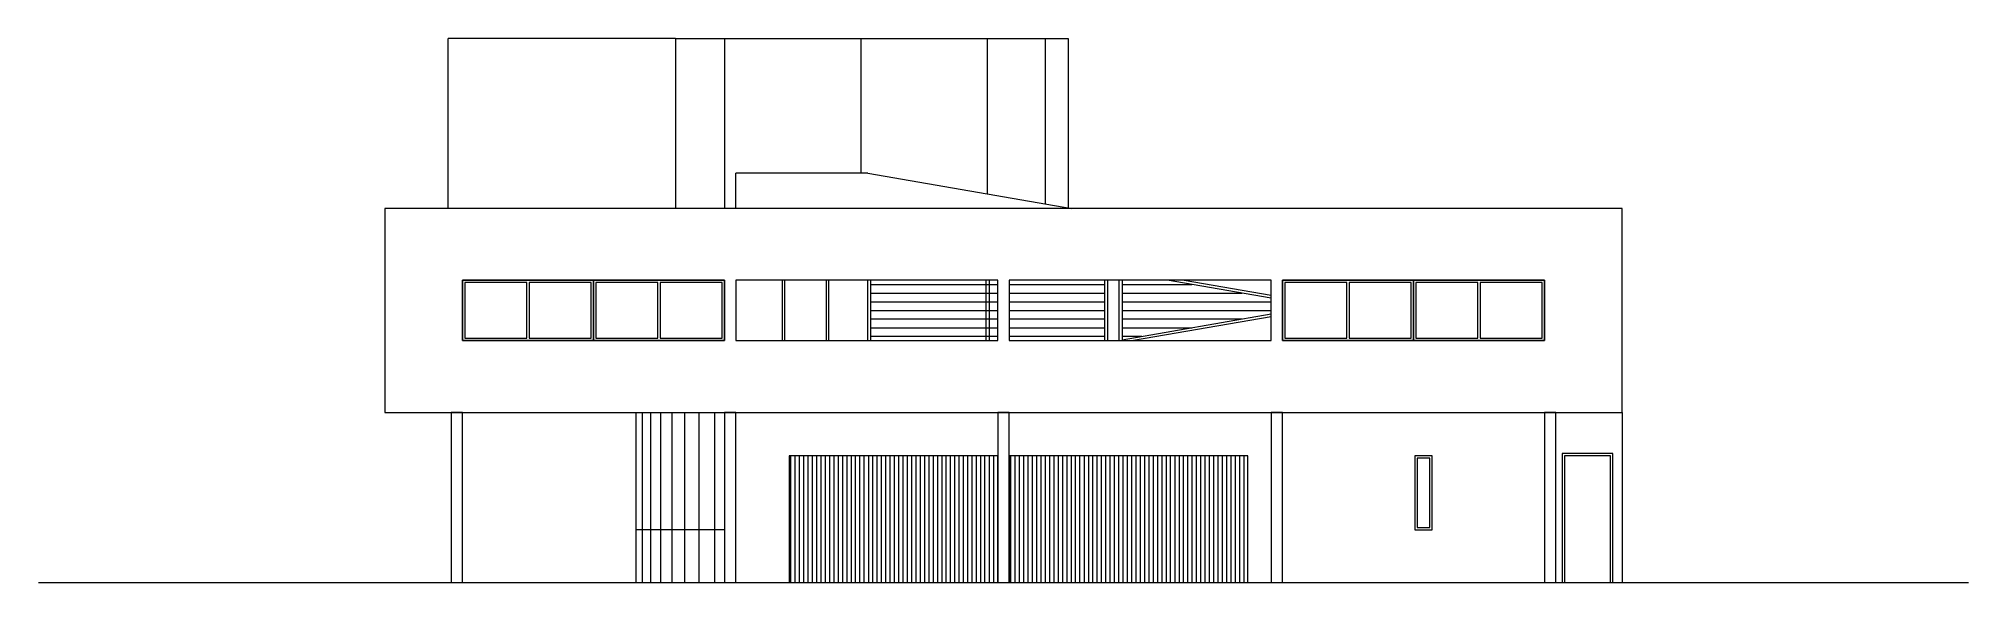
# Model space of a CAD drawing. Header units: metres. Extents: x -6 to 27.5, y 0 to 9.4.
import ezdxf

# ---------------------------------------------------------------- set-up
doc = ezdxf.new("R2010")
doc.units = ezdxf.units.M
doc.layers.add('ceco.net 274 Villa Savoye side view', color=7, linetype='Continuous', lineweight=15)

msp = doc.modelspace()

# ---------------------------------------------------------------- linework, layer by layer
at = {"layer": 'ceco.net 274 Villa Savoye side view'}
for p, q in [((1.1, 6.497), (1.1, 9.446)), ((5.049, 9.446), (1.1, 9.446)), ((5.049, 9.446), (5.049, 6.497)), ((5.049, 9.446), (10.467, 9.446)), ((5.9, 9.446), (5.9, 6.497)), ((8.27, 9.446), (8.27, 7.109)), ((10.467, 9.446), (10.467, 6.75)), ((10.467, 9.446), (11.471, 9.446)), ((11.471, 9.446), (11.872, 9.446)), ((11.471, 9.446), (11.471, 6.578)), ((11.872, 9.446), (11.872, 6.508)), ((6.099, 6.497), (6.099, 7.109)), ((8.39, 7.109), (6.099, 7.109)), ((8.39, 7.109), (11.938, 6.497)), ((6.904, 5.248), (6.904, 4.2)), ((6.946, 5.248), (6.946, 4.2)), ((7.666, 5.248), (7.666, 4.2)), ((7.705, 5.248), (7.705, 4.2)), ((8.39, 4.2), (8.39, 5.248)), ((8.39, 4.2), (8.39, 5.248)), ((8.44, 5.248), (8.44, 4.2)), ((8.44, 5.248), (8.44, 4.2)), ((8.44, 5.175), (10.648, 5.175)), ((10.446, 4.2), (10.446, 5.248)), ((10.446, 4.2), (10.446, 5.248)), ((10.498, 5.248), (10.498, 4.2)), ((10.498, 5.248), (10.498, 4.2)), ((10.847, 5.175), (12.507, 5.175)), ((12.507, 4.2), (12.507, 5.248)), ((12.507, 4.2), (12.507, 5.248)), ((12.557, 5.248), (12.557, 4.2)), ((12.557, 5.248), (12.557, 4.2)), ((12.758, 4.2), (12.758, 5.248)), ((12.758, 4.2), (12.758, 5.248)), ((12.808, 5.248), (12.808, 4.215)), ((12.808, 5.248), (12.808, 4.215)), ((12.808, 5.175), (14.022, 5.175)), ((15.398, 4.937), (13.594, 5.248)), ((15.398, 4.937), (13.594, 5.248)), ((13.887, 5.248), (15.398, 4.989)), ((13.887, 5.248), (15.398, 4.989)), ((20.148, 5.248), (15.597, 5.248)), ((15.597, 5.248), (15.597, 4.2)), ((20.148, 4.2), (20.148, 5.248)), ((8.44, 5.026), (10.648, 5.026)), ((8.44, 4.875), (10.648, 4.875)), ((8.44, 4.725), (10.648, 4.725)), ((10.847, 5.026), (12.507, 5.026)), ((10.847, 4.875), (12.507, 4.875)), ((10.847, 4.725), (12.507, 4.725)), ((12.808, 5.026), (14.889, 5.026)), ((12.808, 4.875), (15.398, 4.875)), ((12.808, 4.725), (15.398, 4.725)), ((8.44, 4.576), (10.648, 4.576)), ((8.44, 4.424), (10.648, 4.424)), ((10.847, 4.576), (12.507, 4.576)), ((10.847, 4.424), (12.507, 4.424)), ((12.808, 4.215), (15.398, 4.663)), ((12.808, 4.215), (15.398, 4.663)), ((12.808, 4.576), (14.889, 4.576)), ((12.808, 4.424), (14.022, 4.424)), ((15.398, 4.613), (13.007, 4.2)), ((15.398, 4.613), (13.007, 4.2)), ((8.44, 4.275), (10.648, 4.275)), ((10.847, 4.275), (12.507, 4.275)), ((12.808, 4.275), (13.152, 4.275)), ((15.597, 4.2), (20.148, 4.2)), ((4.364, 0), (4.364, 2.949)), ((4.478, 0), (4.478, 2.949)), ((4.621, 0), (4.621, 2.949)), ((4.792, 0), (4.792, 2.949)), ((4.989, 0), (4.989, 2.949)), ((5.213, 0), (5.213, 2.949)), ((5.46, 0), (5.46, 2.949)), ((5.732, 0), (5.732, 2.949)), ((21.497, 2.949), (21.497, 0)), ((7.049, 2.2), (7.049, 0)), ((7.124, 2.2), (7.124, 0)), ((7.199, 2.2), (7.199, 0)), ((7.273, 2.2), (7.273, 0)), ((7.35, 2.2), (7.35, 0)), ((7.425, 2.2), (7.425, 0)), ((7.5, 2.2), (7.5, 0)), ((7.574, 2.2), (7.574, 0)), ((7.649, 2.2), (7.649, 0)), ((7.724, 2.2), (7.724, 0)), ((7.798, 2.2), (7.798, 0)), ((7.875, 2.2), (7.875, 0)), ((7.95, 2.2), (7.95, 0)), ((8.025, 2.2), (8.025, 0)), ((8.099, 2.2), (8.099, 0)), ((8.174, 2.2), (8.174, 0)), ((8.249, 2.2), (8.249, 0)), ((8.323, 2.2), (8.323, 0)), ((8.4, 2.2), (8.4, 0)), ((8.475, 2.2), (8.475, 0)), ((8.55, 2.2), (8.55, 0)), ((8.624, 2.2), (8.624, 0)), ((8.699, 2.2), (8.699, 0)), ((8.774, 2.2), (8.774, 0)), ((8.848, 2.2), (8.848, 0)), ((8.925, 2.2), (8.925, 0)), ((9, 2.2), (9, 0)), ((9.075, 2.2), (9.075, 0)), ((9.149, 2.2), (9.149, 0)), ((9.224, 2.2), (9.224, 0)), ((9.299, 2.2), (9.299, 0)), ((9.373, 2.2), (9.373, 0)), ((9.45, 2.2), (9.45, 0)), ((9.525, 2.2), (9.525, 0)), ((9.6, 2.2), (9.6, 0)), ((9.674, 2.2), (9.674, 0)), ((9.749, 2.2), (9.749, 0)), ((9.824, 2.2), (9.824, 0)), ((9.898, 2.2), (9.898, 0)), ((9.975, 2.2), (9.975, 0)), ((10.05, 2.2), (10.05, 0)), ((10.125, 2.2), (10.125, 0)), ((10.199, 2.2), (10.199, 0)), ((10.274, 2.2), (10.274, 0)), ((10.349, 2.2), (10.349, 0)), ((10.421, 2.2), (10.421, 0)), ((10.498, 2.2), (10.498, 0)), ((10.573, 2.2), (10.573, 0)), ((10.648, 2.2), (10.648, 0)), ((10.872, 2.2), (10.872, 0)), ((10.946, 2.2), (10.946, 0)), ((11.021, 2.2), (11.021, 0)), ((11.098, 2.2), (11.098, 0)), ((11.173, 2.2), (11.173, 0)), ((11.247, 2.2), (11.247, 0)), ((11.322, 2.2), (11.322, 0)), ((11.397, 2.2), (11.397, 0)), ((11.471, 2.2), (11.471, 0)), ((11.546, 2.2), (11.546, 0)), ((11.623, 2.2), (11.623, 0)), ((11.698, 2.2), (11.698, 0)), ((11.772, 2.2), (11.772, 0)), ((11.847, 2.2), (11.847, 0)), ((11.922, 2.2), (11.922, 0)), ((11.996, 2.2), (11.996, 0)), ((12.071, 2.2), (12.071, 0)), ((12.148, 2.2), (12.148, 0)), ((12.223, 2.2), (12.223, 0)), ((12.297, 2.2), (12.297, 0)), ((12.372, 2.2), (12.372, 0)), ((12.447, 2.2), (12.447, 0)), ((12.522, 2.2), (12.522, 0)), ((12.596, 2.2), (12.596, 0)), ((12.673, 2.2), (12.673, 0)), ((12.748, 2.2), (12.748, 0)), ((12.822, 2.2), (12.822, 0)), ((12.897, 2.2), (12.897, 0)), ((12.972, 2.2), (12.972, 0)), ((13.047, 2.2), (13.047, 0)), ((13.121, 2.2), (13.121, 0)), ((13.198, 2.2), (13.198, 0)), ((13.273, 2.2), (13.273, 0)), ((13.347, 2.2), (13.347, 0)), ((13.422, 2.2), (13.422, 0)), ((13.497, 2.2), (13.497, 0)), ((13.572, 2.2), (13.572, 0)), ((13.646, 2.2), (13.646, 0)), ((13.723, 2.2), (13.723, 0)), ((13.798, 2.2), (13.798, 0)), ((13.872, 2.2), (13.872, 0)), ((13.947, 2.2), (13.947, 0)), ((14.022, 2.2), (14.022, 0)), ((14.097, 2.2), (14.097, 0)), ((14.171, 2.2), (14.171, 0)), ((14.248, 2.2), (14.248, 0)), ((14.323, 2.2), (14.323, 0)), ((14.397, 2.2), (14.397, 0)), ((14.472, 2.2), (14.472, 0)), ((14.547, 2.2), (14.547, 0)), ((14.622, 2.2), (14.622, 0)), ((14.696, 2.2), (14.696, 0)), ((14.773, 2.2), (14.773, 0)), ((14.848, 2.2), (14.848, 0)), ((14.922, 2.2), (14.922, 0)), ((5.9, 0.913), (4.364, 0.913))]:
    msp.add_line(p, q, dxfattribs=at)
at = {"layer": 'ceco.net 274 Villa Savoye side view', "linetype": 'Continuous'}
msp.add_line((-6.016, 0), (27.512, 0), dxfattribs=at)
at = {"layer": 'ceco.net 274 Villa Savoye side view', "flags": 128}
for points in [[(21.497, 2.949), (21.497, 6.497), (0, 6.497), (0, 2.949), (21.497, 2.949)], [(5.9, 4.2), (5.9, 5.248), (1.349, 5.248), (1.349, 4.2), (5.9, 4.2)], [(3.625, 4.2), (1.349, 4.2), (1.349, 5.248), (3.625, 5.248), (3.625, 4.2)], [(3.625, 4.2), (3.625, 5.248), (1.349, 5.248), (1.349, 4.2), (3.625, 4.2)], [(1.388, 4.24), (2.467, 4.24), (2.467, 5.209), (1.388, 5.209), (1.388, 4.24)], [(3.584, 5.209), (2.507, 5.209), (2.507, 4.24), (3.584, 4.24), (3.584, 5.209)], [(5.9, 4.2), (3.625, 4.2), (3.625, 5.248), (5.9, 5.248), (5.9, 4.2)], [(5.9, 4.2), (5.9, 5.248), (3.625, 5.248), (3.625, 4.2), (5.9, 4.2)], [(3.665, 4.24), (4.742, 4.24), (4.742, 5.209), (3.665, 5.209), (3.665, 4.24)], [(5.86, 5.209), (4.781, 5.209), (4.781, 4.24), (5.86, 4.24), (5.86, 5.209)], [(10.648, 4.2), (10.648, 5.248), (6.099, 5.248), (6.099, 4.2), (10.648, 4.2)], [(15.398, 4.2), (15.398, 5.248), (10.847, 5.248), (10.847, 4.2), (15.398, 4.2)], [(17.871, 4.2), (15.597, 4.2), (15.597, 5.248), (17.871, 5.248), (17.871, 4.2)], [(17.871, 4.2), (17.871, 5.248), (15.597, 5.248), (15.597, 4.2), (17.871, 4.2)], [(15.636, 4.24), (16.715, 4.24), (16.715, 5.209), (15.636, 5.209), (15.636, 4.24)], [(17.832, 5.209), (16.755, 5.209), (16.755, 4.24), (17.832, 4.24), (17.832, 5.209)], [(20.148, 4.2), (17.871, 4.2), (17.871, 5.248), (20.148, 5.248), (20.148, 4.2)], [(20.148, 4.2), (20.148, 5.248), (17.871, 5.248), (17.871, 4.2), (20.148, 4.2)], [(17.913, 4.24), (18.99, 4.24), (18.99, 5.209), (17.913, 5.209), (17.913, 4.24)], [(20.106, 5.209), (19.029, 5.209), (19.029, 4.24), (20.106, 4.24), (20.106, 5.209)], [(1.349, 0), (1.349, 2.949), (1.15, 2.949), (1.15, 0), (1.349, 0)], [(6.099, 0), (6.099, 2.949), (5.9, 2.949), (5.9, 0), (6.099, 0)], [(10.847, 0), (10.847, 2.949), (10.648, 2.949), (10.648, 0), (10.847, 0)], [(15.597, 0), (15.597, 2.949), (15.398, 2.949), (15.398, 0), (15.597, 0)], [(20.347, 0), (20.347, 2.949), (20.148, 2.949), (20.148, 0), (20.347, 0)], [(10.648, 0), (10.648, 2.2), (7.027, 2.2), (7.027, 0), (10.648, 0)], [(14.995, 0), (14.995, 2.2), (10.847, 2.2), (10.847, 0), (14.995, 0)], [(18.197, 0.913), (18.197, 2.2), (17.896, 2.2), (17.896, 0.913), (18.197, 0.913)], [(18.156, 0.952), (18.156, 2.158), (17.936, 2.158), (17.936, 0.952), (18.156, 0.952)], [(21.337, 0), (21.337, 2.239), (20.457, 2.239), (20.457, 0), (21.337, 0)], [(21.297, 0), (21.297, 2.2), (20.496, 2.2), (20.496, 0), (21.297, 0)]]:
    msp.add_lwpolyline(points, dxfattribs=at)

doc.saveas('drawing.dxf')
